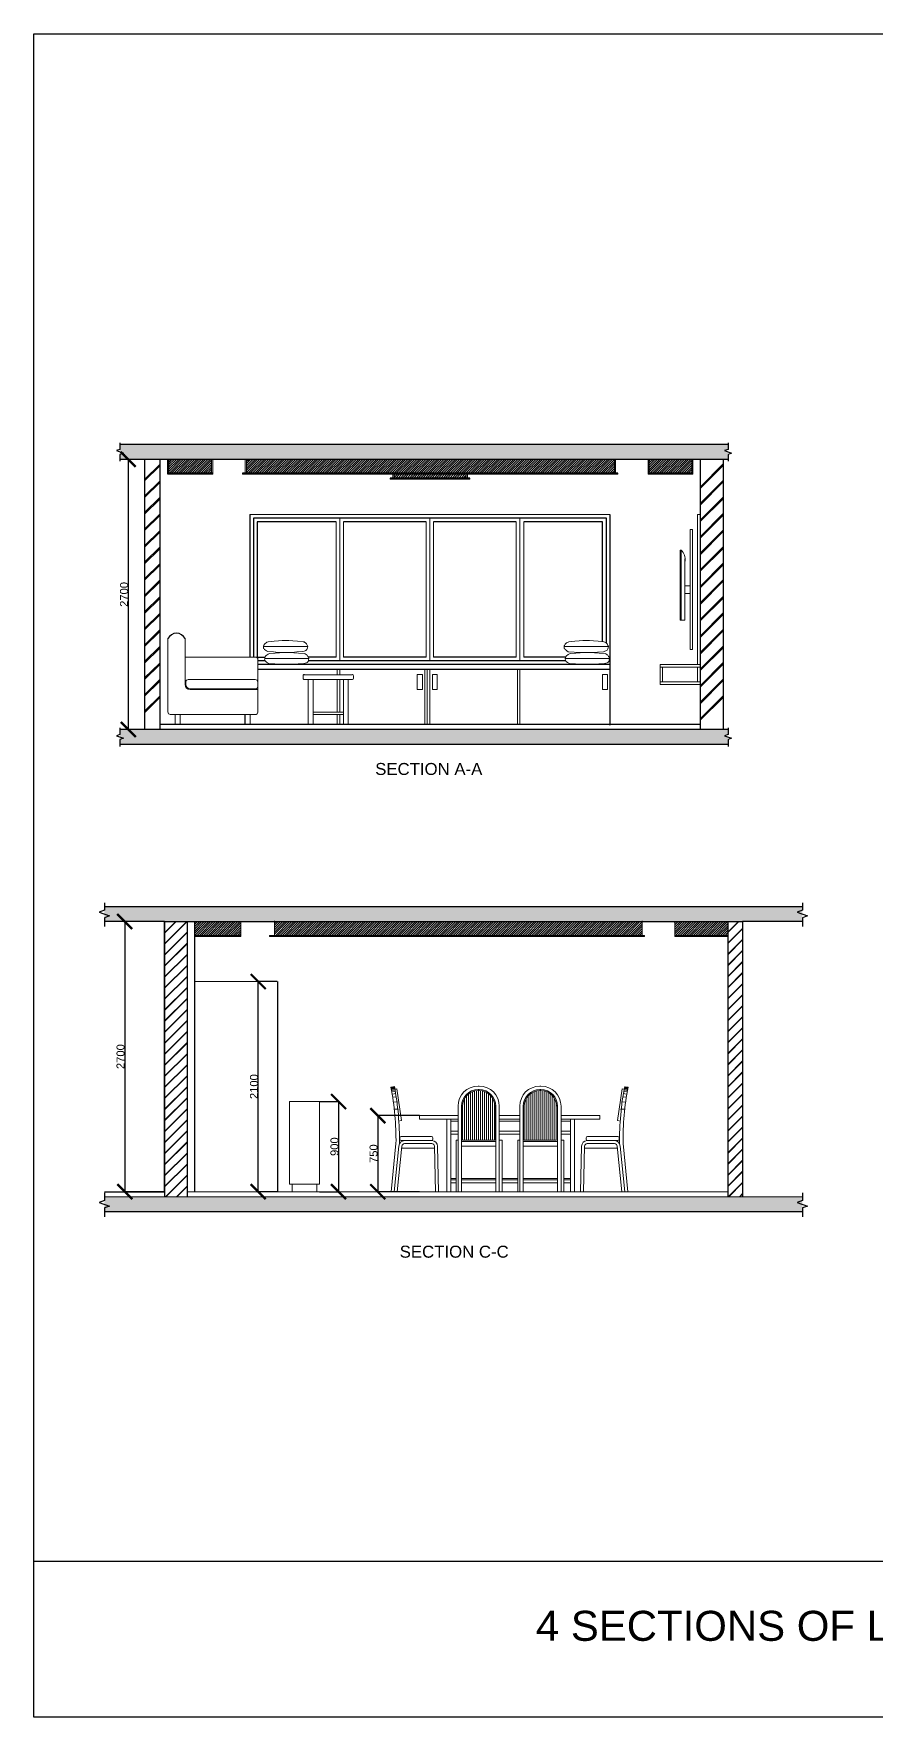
# Model space of a CAD drawing. Header units: millimetres. Extents: x 68955 to 118645, y -193284 to 16474.
# Drawn here: x 95284 to 103705, y -181292 to -164464 of the extents above; entities that cross this region are included whole.
import ezdxf

# ---------------------------------------------------------------- set-up
doc = ezdxf.new("R2010")
doc.units = ezdxf.units.MM
for name, color, linetype in [('HATCH NEW', 7, 'Continuous'), ('PDF10_TEXT', 7, 'Continuous'), ('PDF5_0', 7, 'Continuous')]:
    doc.layers.add(name, color=color, linetype=linetype)
for name, color, linetype, true_color in [('PDF8_celling', 7, 'Continuous', 0x00cc70), ('PDF9_coloum', 7, 'Continuous', 0x767676), ('PDF9_flooring', 7, 'Continuous', 0xb2663d), ('PDF9_furniture', 7, 'Continuous', 0x535353), ('PDF9_plan', 7, 'Continuous', 0x989898)]:
    doc.layers.add(name, color=color, linetype=linetype, true_color=true_color)
doc.layers.add('plan', color=7, linetype='Continuous', lineweight=25)
doc.layers.add('section', color=250, linetype='Continuous', lineweight=18)
doc.styles.add('PDF Arial', font='arial.ttf')
doc.styles.get("Standard").update_dxf_attribs({"font": 'arial.ttf'})
doc.dimstyles.new('ISO-25', dxfattribs={"dimtxt": 80, "dimasz": 150, "dimexe": 1.25, "dimexo": 0.625, "dimtad": 1, "dimtxsty": 'Standard', "dimblk": 'ARCHTICK', "dimcen": 50, "dimadec": 0, "dimazin": 0, "dimtfac": 1, "dimtmove": 0, "dimatfit": 3, "dimfxl": 1, "dimarcsym": 0})
pattern_1 = [(45, (-49969.487, -52953.074), (-11.2253202, 11.2253202), [])]
pattern_2 = [(45, (-3911.795, -2942.145), (-11.2253202, 11.2253202), [])]

# ---------------------------------------------------------------- blocks, each defined once
blk = doc.blocks.new('center table')
at = {"layer": 'PDF9_furniture', "lineweight": 20}
for points in [[(149748, -64904), (149748, -64878)], [(149759, -64867), (150236, -64867)], [(149759, -64916), (150236, -64916)], [(149848, -64916), (149848, -65365), (149797, -65365), (149797, -64916)], [(150198, -64916), (150198, -65365), (150149, -65365), (150149, -64916)], [(150249, -64878), (150249, -64904)], [(149848, -65241), (150149, -65241)], [(149848, -65265), (150149, -65265)]]:
    blk.add_lwpolyline(points, dxfattribs=at)
for centre, start, end in [((149760, -64877), 89.9995, 180.0005), ((149760, -64903), 179.9995, 270.0005), ((150237, -64877), 359.9995, 90.0005), ((150237, -64903), 269.9995, 0.0005)]:
    blk.add_arc(centre, 12.2, start, end, dxfattribs=at)
blk = doc.blocks.new('_ArchTick')
at = {"color": 0, "linetype": 'ByBlock', "const_width": 0.15}
blk.add_lwpolyline([(-0.5, -0.5), (0.5, 0.5)], dxfattribs=at)
blk = doc.blocks.new('*D10')
at = {"layer": 'Defpoints', "color": 0, "transparency": 16777216}
for p in [(96397, -168719), (96229, -171419), (96397, -171419)]:
    blk.add_point(p, dxfattribs=at)
at = {"layer": 'plan', "color": 0, "lineweight": -2, "transparency": 16777216}
for p, q in [((96397, -168719), (96227, -168719)), ((96229, -168719), (96229, -171419)), ((96397, -171419), (96227, -171419))]:
    blk.add_line(p, q, dxfattribs=at)
at = {"layer": 'plan', "color": 0, "lineweight": -2, "transparency": 16777216, "xscale": 150, "yscale": 150, "zscale": 150}
for p, rotation in [((96229, -168719), 90), ((96229, -171419), 270)]:
    blk.add_blockref('_ArchTick', p, dxfattribs=dict(at, rotation=rotation))
at = {"layer": 'plan', "color": 0, "transparency": 16777216, "insert": (96187, -170069), "char_height": 80, "attachment_point": 5, "rotation": 90}
blk.add_mtext('2700', dxfattribs=at)
blk = doc.blocks.new('*D11')
at = {"layer": 'Defpoints', "color": 0, "transparency": 16777216}
for p in [(96591, -173338), (96194, -176038), (96591, -176038)]:
    blk.add_point(p, dxfattribs=at)
at = {"layer": 'plan', "color": 0, "lineweight": -2, "transparency": 16777216}
for p, q in [((96591, -173338), (96192, -173338)), ((96194, -173338), (96194, -176038)), ((96591, -176038), (96192, -176038))]:
    blk.add_line(p, q, dxfattribs=at)
at = {"layer": 'plan', "color": 0, "lineweight": -2, "transparency": 16777216, "xscale": 150, "yscale": 150, "zscale": 150}
for p, rotation in [((96194, -173338), 90), ((96194, -176038), 270)]:
    blk.add_blockref('_ArchTick', p, dxfattribs=dict(at, rotation=rotation))
at = {"layer": 'plan', "color": 0, "transparency": 16777216, "insert": (96152, -174688), "char_height": 80, "attachment_point": 5, "rotation": 90}
blk.add_mtext('2700', dxfattribs=at)
blk = doc.blocks.new('*D13')
at = {"layer": 'Defpoints', "color": 0, "transparency": 16777216}
for p in [(98140, -175138), (98140, -176038), (98331, -176038)]:
    blk.add_point(p, dxfattribs=at)
at = {"layer": 'plan', "color": 0, "lineweight": -2, "transparency": 16777216}
for p, q in [((98141, -175138), (98333, -175138)), ((98331, -175138), (98331, -176038)), ((98141, -176038), (98333, -176038))]:
    blk.add_line(p, q, dxfattribs=at)
at = {"layer": 'plan', "color": 0, "lineweight": -2, "transparency": 16777216, "xscale": 150, "yscale": 150, "zscale": 150}
for p, rotation in [((98331, -175138), 90), ((98331, -176038), 270)]:
    blk.add_blockref('_ArchTick', p, dxfattribs=dict(at, rotation=rotation))
at = {"layer": 'plan', "color": 0, "transparency": 16777216, "insert": (98290, -175588), "char_height": 80, "attachment_point": 5, "rotation": 90}
blk.add_mtext('900', dxfattribs=at)
blk = doc.blocks.new('*D14')
at = {"layer": 'Defpoints', "color": 0, "transparency": 16777216}
for p in [(97528, -173938), (97716, -173938), (97719, -176038)]:
    blk.add_point(p, dxfattribs=at)
at = {"layer": 'plan', "color": 0, "lineweight": -2, "transparency": 16777216}
for p, q in [((97716, -173938), (97526, -173938)), ((97528, -176038), (97528, -173938)), ((97718, -176038), (97526, -176038))]:
    blk.add_line(p, q, dxfattribs=at)
at = {"layer": 'plan', "color": 0, "lineweight": -2, "transparency": 16777216, "xscale": 150, "yscale": 150, "zscale": 150}
for p, rotation in [((97528, -173938), 90), ((97528, -176038), 270)]:
    blk.add_blockref('_ArchTick', p, dxfattribs=dict(at, rotation=rotation))
at = {"layer": 'plan', "color": 0, "transparency": 16777216, "insert": (97486, -174988), "char_height": 80, "attachment_point": 5, "rotation": 90}
blk.add_mtext('2100', dxfattribs=at)
blk = doc.blocks.new('*D29')
at = {"layer": 'Defpoints', "color": 0, "transparency": 16777216}
for p in [(99141, -175278), (98722, -176038), (99141, -176038)]:
    blk.add_point(p, dxfattribs=at)
at = {"layer": 'plan', "color": 0, "lineweight": -2, "transparency": 16777216}
for p, q in [((99141, -175278), (98721, -175278)), ((98722, -175278), (98722, -176038)), ((99141, -176038), (98721, -176038))]:
    blk.add_line(p, q, dxfattribs=at)
at = {"layer": 'plan', "color": 0, "lineweight": -2, "transparency": 16777216, "xscale": 150, "yscale": 150, "zscale": 150}
for p, rotation in [((98722, -175278), 90), ((98722, -176038), 270)]:
    blk.add_blockref('_ArchTick', p, dxfattribs=dict(at, rotation=rotation))
at = {"layer": 'plan', "color": 0, "transparency": 16777216, "insert": (98681, -175658), "char_height": 80, "attachment_point": 5, "rotation": 90}
blk.add_mtext('750', dxfattribs=at)

msp = doc.modelspace()

# ---------------------------------------------------------------- hatches: boundary and pattern name
at = {"layer": 'HATCH NEW', "lineweight": 20, "true_color": 0x939598, "transparency": 33554687}
h = msp.add_hatch(dxfattribs=at)
h.set_pattern_fill('AR-CONC', color=252, scale=0.5)
h.set_pattern_definition([(50, (-3911.795, -2894.31), (91.092334, -7.969543), [9.525, -104.775]), (355, (-3911.795, -2894.31), (-17.62171, 95.528423), [7.62, -83.82029]), (100.451445, (-3904.2, -2894.98), (73.470624, 87.558876), [8.095004, -89.045122]), (46.1842, (-3911.8, -2868.91), (135.53952, -21.021164), [14.2875, -157.1625]), (96.63556, (-3900.5, -2870.66), (118.70207, 123.71306), [12.14251, -133.5678]), (351.18415, (-3911.8, -2868.91), (118.70207, 123.71306), [11.42998, -125.72987]), (21, (-3899.095, -2875.26), (75.807196, -51.1326), [9.525, -104.775]), (326, (-3899.095, -2875.26), (30.901014, 92.093983), [7.62, -83.82]), (71.451445, (-3892.78, -2879.52), (106.70821, 40.961384), [8.095004, -89.04497]), (37.5, (-3911.795, -2894.312), (1.5443016, 42.2775194), [0, -82.804, 0, -85.09, 0, -84.1375]), (7.5, (-3911.795, -2894.31), (33.409831, 50.090287), [0, -48.514, 0, -80.899, 0, -32.0675]), (327.5, (-3940.116, -2894.312), (67.7952976, -2.864372), [0, -31.75, 0, -99.06, 0, -131.445]), (317.5, (-3952.816, -2894.31), (74.06459, 12.713246), [0, -41.275, 0, -65.786, 0, -93.345])])
h.paths.add_polyline_path([(96145.675, -168569.102), (96145.675, -168644.102), (96180.018, -168656.602), (96145.675, -168669.102), (96145.675, -168719.102), (102223.507, -168719.102), (102223.507, -168644.102), (102189.164, -168631.602), (102223.507, -168619.102), (102223.507, -168569.102)])
h.paths.add_polyline_path([(96145.675, -171419.102), (96145.675, -171494.102), (96180.018, -171506.602), (96145.675, -171519.102), (96145.675, -171569.102), (102223.507, -171569.102), (102223.507, -171494.102), (102189.164, -171481.602), (102223.507, -171469.102), (102223.507, -171419.102)])
h = msp.add_hatch(dxfattribs=at)
h.set_pattern_fill('AR-CONC', color=252, scale=0.5)
h.set_pattern_definition([(50, (110073.25, -244751.93), (91.092334, -7.96954), [9.525, -104.775]), (355, (110073.25, -244751.93), (-17.62171, 95.52842), [7.62, -83.82029]), (100.45144, (110080.84, -244752.59), (73.47062, 87.55888), [8.095, -89.04512]), (46.1842, (110073.25, -244726.53), (135.53952, -21.02116), [14.2875, -157.1625]), (96.63556, (110084.54, -244728.28), (118.70207, 123.71306), [12.1425, -133.5678]), (351.18415, (110073.25, -244726.53), (118.70207, 123.71306), [11.42998, -125.72987]), (21, (110085.95, -244732.88), (75.807196, -51.1326), [9.525, -104.775]), (326, (110085.95, -244732.88), (30.90101, 92.09398), [7.62, -83.82]), (71.45144, (110092.264, -244737.14), (106.70821, 40.96138), [8.095, -89.04497]), (37.5, (110073.247, -244751.928), (1.544302, 42.27752), [0, -82.804, 0, -85.09, 0, -84.1375]), (7.5, (110073.247, -244751.93), (33.40983, 50.090287), [0, -48.514, 0, -80.899, 0, -32.0675]), (327.5, (110044.926, -244751.928), (67.795298, -2.864372), [0, -31.75, 0, -99.06, 0, -131.445]), (317.5, (110032.226, -244751.93), (74.06459, 12.713246), [0, -41.275, 0, -65.786, 0, -93.345])])
h.paths.add_polyline_path([(102966.201, -173188.006), (95991.201, -173188.006), (95991.201, -173338.006), (102966.201, -173338.006)])
h = msp.add_hatch(dxfattribs=at)
h.set_pattern_fill('AR-CONC', color=252, scale=0.5)
h.set_pattern_definition([(50, (110073.25, -244801.93), (91.092334, -7.96954), [9.525, -104.775]), (355, (110073.25, -244801.93), (-17.62171, 95.52842), [7.62, -83.82029]), (100.45144, (110080.84, -244802.59), (73.47062, 87.55888), [8.095, -89.04512]), (46.1842, (110073.25, -244776.53), (135.53952, -21.02116), [14.2875, -157.1625]), (96.63556, (110084.54, -244778.28), (118.70207, 123.71306), [12.1425, -133.5678]), (351.18415, (110073.25, -244776.53), (118.70207, 123.71306), [11.42998, -125.72987]), (21, (110085.95, -244782.88), (75.807196, -51.1326), [9.525, -104.775]), (326, (110085.95, -244782.88), (30.90101, 92.09398), [7.62, -83.82]), (71.45144, (110092.264, -244787.14), (106.70821, 40.96138), [8.095, -89.04497]), (37.5, (110073.247, -244801.928), (1.544302, 42.27752), [0, -82.804, 0, -85.09, 0, -84.1375]), (7.5, (110073.247, -244801.93), (33.40983, 50.090287), [0, -48.514, 0, -80.899, 0, -32.0675]), (327.5, (110044.926, -244801.928), (67.795298, -2.864372), [0, -31.75, 0, -99.06, 0, -131.445]), (317.5, (110032.226, -244801.93), (74.06459, 12.713246), [0, -41.275, 0, -65.786, 0, -93.345])])
h.paths.add_polyline_path([(102966.201, -176088.006), (95991.201, -176088.006), (95991.201, -176238.006), (102966.201, -176238.006)])
at = {"layer": 'PDF8_celling'}
h = msp.add_hatch(dxfattribs=at)
h.set_pattern_fill('ANSI31', color=256, scale=5)
h.set_pattern_definition(pattern_2)
h.paths.add_polyline_path([(101861.876, -168857.11), (101861.876, -168719.102), (101434.497, -168719.102), (101434.497, -168857.11)])
h.paths.add_polyline_path([(97410.006, -168719.102), (97410.006, -168857.11), (101087.251, -168857.11), (101087.251, -168719.102)])
h.paths.add_polyline_path([(96635.38, -168719.102), (96635.38, -168857.11), (97060.534, -168857.11), (97060.534, -168719.102)])
h = msp.add_hatch(dxfattribs=at)
h.set_pattern_fill('ANSI31', color=256, scale=5)
h.set_pattern_definition(pattern_1)
h.paths.add_polyline_path([(101363.472, -173476.006), (101363.472, -173338.006), (97691.37, -173338.006), (97691.37, -173476.006)])
h.paths.add_polyline_path([(97355.332, -173476.006), (97355.332, -173338.006), (96889.497, -173338.006), (96889.497, -173476.006)])
h = msp.add_hatch(dxfattribs=at)
h.set_pattern_fill('ANSI31', color=256, scale=5)
h.set_pattern_definition(pattern_1)
h.paths.add_polyline_path([(101690.856, -173338.006), (101690.856, -173476.006), (102222.04, -173476.006), (102222.04, -173338.006)])
at = {"layer": 'plan', "true_color": 0xd3e47f}
h = msp.add_hatch(dxfattribs=at)
h.set_pattern_fill('ANSI31', color=61, scale=5)
h.set_pattern_definition(pattern_2)
h.paths.add_polyline_path([(98885.801, -168868.239), (98885.801, -168906.08), (99607.004, -168906.08), (99607.004, -168868.239)])
at = {"layer": 'plan', "true_color": 0x939598}
h = msp.add_hatch(dxfattribs=at)
h.set_pattern_fill('JIS_LC_8', color=252, scale=10)
h.set_pattern_definition([(45, (-49969.49, -52953.074), (-55.15433, 55.15433), []), (45, (-49965.49, -52953.074), (-55.15433, 55.15433), [])])
h.paths.add_polyline_path([(96816.201, -173338.006), (96591.201, -173338.006), (96591.201, -176088.006), (96816.201, -176088.006)])
h.paths.add_polyline_path([(102369.145, -173338.006), (102222.04, -173338.006), (102222.04, -176088.006), (102369.145, -176088.006)])

# ---------------------------------------------------------------- linework, layer by layer
for p, q in [((97398.876, -171369.102), (97398.876, -171268.935)), ((95991.201, -173188.006), (102966.201, -173188.006)), ((96591.201, -173338.006), (95991.201, -173338.006)), ((96591.201, -176038.006), (96591.201, -173338.006)), ((96591.201, -173338.006), (96816.201, -173338.006)), ((96816.201, -173338.006), (102366.201, -173338.006)), ((102966.201, -173338.006), (102366.201, -173338.006)), ((95989.951, -176038.006), (96591.201, -176038.006)), ((102966.201, -176238.006), (95991.201, -176238.006))]:
    msp.add_line(p, q)
msp.add_arc((96711.062, -170554.974), 97.866, 27.4963259, 152.5036741)
at = {"layer": 'HATCH NEW', "color": 18, "lineweight": 20, "true_color": 0x000000}
for p, q in [((102966.201, -173188.006), (95991.201, -173188.006)), ((102966.201, -173338.006), (95991.201, -173338.006)), ((96591.201, -176038.006), (96591.201, -173338.006)), ((97716.201, -173938.006), (96889.497, -173938.006)), ((102966.201, -176088.006), (95991.201, -176088.006)), ((102222.04, -176038.006), (96816.201, -176038.006))]:
    msp.add_line(p, q, dxfattribs=at)
at = {"layer": 'PDF5_0', "lineweight": 25}
msp.add_lwpolyline([(95283.501, -164464.367), (118644.535, -164464.367), (118644.535, -181291.504), (95283.501, -181291.504)], close=True, dxfattribs=at)
msp.add_lwpolyline([(118644.535, -179734.646), (95283.501, -179734.646)], dxfattribs=at)
at = {"layer": 'PDF9_coloum', "lineweight": 25}
for points in [[(96392.754, -168920.573), (96544.117, -168769.209)], [(101944.236, -168996.255), (102173.507, -168764.758)], [(96392.754, -168933.929), (96544.117, -168784.791)], [(96392.754, -169085.292), (96544.117, -168936.155)], [(101944.236, -169009.61), (102173.507, -168780.339)], [(101944.236, -169160.974), (102173.507, -168931.703)], [(96392.754, -169100.874), (96544.117, -168949.51)], [(96392.754, -169250.011), (96544.117, -169100.874)], [(101944.236, -169176.556), (102173.507, -168945.058)], [(101944.236, -169325.693), (102173.507, -169096.422)], [(101944.236, -169341.275), (102173.507, -169112.003)], [(96392.754, -169265.593), (96544.117, -169116.455)], [(96392.754, -169416.957), (96544.117, -169265.593)], [(101944.236, -169492.638), (102173.507, -169261.141)], [(101944.236, -169505.994), (102173.507, -169276.723)], [(96392.754, -169430.312), (96544.117, -169281.175)], [(96392.754, -169581.676), (96544.117, -169432.538)], [(96392.754, -169597.257), (96544.117, -169445.894)], [(101944.236, -169657.358), (102173.507, -169428.086)], [(101944.236, -169672.939), (102173.507, -169441.442)], [(96392.754, -169746.395), (96544.117, -169597.257)], [(96392.754, -169761.977), (96544.117, -169612.839)], [(101944.236, -169822.077), (102173.507, -169592.805)], [(101944.236, -169837.658), (102173.507, -169608.387)], [(96392.754, -169913.34), (96544.117, -169761.977)], [(96392.754, -169926.696), (96544.117, -169777.558)], [(101944.236, -169989.022), (102173.507, -169757.525)], [(101944.236, -170002.378), (102173.507, -169773.106)], [(96392.754, -170078.059), (96544.117, -169926.696)], [(96392.754, -170093.641), (96544.117, -169942.277)], [(101944.236, -170153.741), (102173.507, -169924.47)], [(101944.236, -170169.323), (102173.507, -169937.825)], [(96392.754, -170242.779), (96544.117, -170093.641)], [(96392.754, -170258.36), (96544.117, -170109.222)], [(101944.236, -170318.46), (102173.507, -170089.189)], [(101944.236, -170334.042), (102173.507, -170104.771)], [(96392.754, -170409.724), (96544.117, -170258.36)], [(96392.754, -170423.079), (96544.117, -170273.942)], [(101944.236, -170485.405), (102173.507, -170253.908)], [(101944.236, -170498.761), (102173.507, -170269.49)], [(96392.754, -170574.443), (96544.117, -170423.079)], [(96392.754, -170590.024), (96544.117, -170438.661)], [(101944.236, -170650.125), (102173.507, -170420.853)], [(101944.236, -170665.706), (102173.507, -170434.209)], [(96392.754, -170739.162), (96544.117, -170590.024)], [(96392.754, -170754.744), (96544.117, -170605.606)], [(101944.236, -170814.844), (102173.507, -170585.573)], [(101944.236, -170830.425), (102173.507, -170601.154)], [(96392.754, -170903.881), (96544.117, -170754.744)], [(96392.754, -170919.463), (96544.117, -170770.325)], [(101944.236, -170981.789), (102173.507, -170750.292)], [(101944.236, -170995.145), (102173.507, -170765.873)], [(96392.754, -171070.826), (96544.117, -170919.463)], [(96392.754, -171086.408), (96544.117, -170935.044)], [(101944.236, -171146.508), (102173.507, -170917.237)], [(101944.236, -171162.09), (102173.507, -170930.593)], [(96392.754, -171235.546), (96544.117, -171086.408)], [(96392.754, -171251.127), (96544.117, -171099.764)], [(101944.236, -171311.227), (102173.507, -171081.956)], [(101944.236, -171326.809), (102173.507, -171097.538)]]:
    msp.add_lwpolyline(points, dxfattribs=at)
at = {"layer": 'PDF9_flooring', "lineweight": 20}
for points in [[(98351.577, -170819.296), (98351.577, -170819.296)], [(99250.854, -170819.296), (99250.854, -170819.296)], [(100152.358, -170819.296), (100152.358, -170819.296)]]:
    msp.add_lwpolyline(points, dxfattribs=at)
at = {"layer": 'PDF9_furniture', "lineweight": 20}
msp.add_line((96624.251, -170509.79), (96624.251, -171244.449), dxfattribs=at)
for points in [[(96624.251, -168868.239), (96624.251, -168719.102)], [(96635.38, -168857.11), (96635.38, -168719.102)], [(97060.534, -168857.11), (97060.534, -168719.102)], [(97073.89, -168868.239), (97073.89, -168719.102)], [(97398.876, -168857.11), (97398.876, -168719.102)], [(97410.006, -168857.11), (97410.006, -168719.102)], [(101087.251, -168857.11), (101087.251, -168719.102)], [(101098.381, -168857.11), (101098.381, -168719.102)], [(101423.367, -168868.239), (101423.367, -168719.102)], [(101434.497, -168857.11), (101434.497, -168719.102)], [(101861.876, -168857.11), (101861.876, -168719.102)], [(101873.006, -168868.239), (101873.006, -168719.102)], [(97372.165, -168868.239), (97372.165, -168857.11)], [(98847.96, -168917.21), (98847.96, -168906.08)], [(98872.445, -168906.08), (98872.445, -168868.239)], [(98885.801, -168906.08), (98885.801, -168868.239)], [(99607.004, -168906.08), (99607.004, -168868.239)], [(99618.134, -168906.08), (99618.134, -168868.239)], [(99642.619, -168917.21), (99642.619, -168906.08)], [(101122.866, -168868.239), (101122.866, -168857.11)], [(97443.395, -169270.045), (101042.732, -169270.045)], [(101944.236, -170770.325), (101944.236, -169270.045), (101917.525, -169270.045), (101917.525, -170770.325)], [(98307.058, -169343.501), (98307.058, -170696.869)], [(98342.673, -169307.886), (98342.673, -169307.886)], [(98342.673, -169307.886), (98342.673, -170732.484)], [(98380.514, -169343.501), (98380.514, -170696.869)], [(99206.336, -169343.501), (99206.336, -170696.869)], [(99244.177, -169307.886), (99244.177, -169307.886)], [(99244.177, -169307.886), (99244.177, -170732.484)], [(99279.791, -169343.501), (99279.791, -170696.869)], [(100105.613, -169343.501), (100105.613, -170696.869)], [(100143.454, -169307.886), (100143.454, -169307.886)], [(100143.454, -169307.886), (100143.454, -170732.484)], [(100181.295, -169343.501), (100181.295, -170696.869)], [(101792.872, -169713.006), (101792.872, -170325.138), (101743.902, -170325.138), (101743.902, -169626.195), (101755.031, -169626.195), (101755.031, -170325.138)], [(97579.177, -170590.024), (98022.138, -170590.024)], [(100584.19, -170590.024), (101027.151, -170590.024)], [(97499.043, -170694.643), (96797.874, -170694.643)], [(97523.529, -171244.449), (97523.529, -170919.463), (97523.529, -170719.129)], [(97592.533, -170710.225), (98033.268, -170710.225)], [(100595.319, -170710.225), (101038.28, -170710.225)], [(100644.29, -170659.028), (100702.164, -170656.803), (100746.683, -170652.351), (100784.524, -170650.125), (100817.913, -170650.125), (100851.302, -170650.125), (100889.143, -170652.351), (100935.887, -170656.803), (100993.762, -170659.028), (101002.665, -170663.48), (101011.569, -170667.932), (101016.021, -170672.384), (101020.473, -170676.836), (101024.925, -170681.288), (101029.377, -170687.966), (101033.828, -170696.869), (101038.28, -170710.225), (101036.054, -170723.581), (101033.828, -170732.484), (101031.602, -170739.162), (101027.151, -170743.614), (101020.473, -170748.066), (101013.795, -170752.518), (101002.665, -170756.97), (100989.31, -170759.196), (100931.435, -170763.647), (100884.691, -170768.099), (100846.85, -170770.325), (100813.461, -170770.325), (100780.072, -170770.325), (100742.231, -170768.099), (100697.712, -170763.647), (100639.838, -170759.196)], [(101944.236, -170794.81), (101543.568, -170794.81)], [(101568.053, -170794.81), (101568.053, -170943.948)], [(101917.525, -170943.948), (101917.525, -170794.81)], [(98318.187, -170819.296), (98318.187, -170870.492)], [(98318.187, -170919.463), (98318.187, -171244.449)], [(98342.673, -170819.296), (98342.673, -170870.492)], [(98342.673, -170919.463), (98342.673, -171244.449)], [(99192.98, -170819.296), (99192.98, -171369.102)], [(99217.465, -170819.296), (99217.465, -171369.102)], [(99244.177, -170819.296), (99244.177, -171369.102)], [(100118.969, -170819.296), (100118.969, -171369.102)], [(100143.454, -170819.296), (100143.454, -171369.102)], [(101543.568, -170943.948), (101944.236, -170943.948)], [(96648.736, -171268.935), (97499.043, -171268.935)], [(96748.903, -171268.935), (96748.903, -171369.102), (96697.707, -171369.102), (96697.707, -171268.935)], [(97447.847, -171268.935), (97447.847, -171369.102), (97398.876, -171369.102), (97398.876, -171268.935)], [(98318.187, -171268.935), (98318.187, -171369.102)], [(98342.673, -171268.935), (98342.673, -171369.102)]]:
    msp.add_lwpolyline(points, dxfattribs=at)
for points in [[(101844.069, -169419.183), (101844.069, -170618.962), (101868.554, -170618.962), (101868.554, -169419.183)], [(101792.872, -170058.026), (101844.069, -170058.026), (101844.069, -169982.344), (101792.872, -169982.344)], [(97623.696, -170638.995), (97679.344, -170643.447), (97726.089, -170647.899), (97763.93, -170650.125), (97797.319, -170650.125), (97830.708, -170650.125), (97868.549, -170647.899), (97913.067, -170643.447), (97973.168, -170638.995), (97986.523, -170636.769), (97997.653, -170632.317), (98004.331, -170627.865), (98011.008, -170623.413), (98013.234, -170618.962), (98017.686, -170612.284), (98019.912, -170603.38), (98022.138, -170590.024), (98017.686, -170576.669), (98013.234, -170567.765), (98008.782, -170561.087), (98004.331, -170556.635), (97999.879, -170552.184), (97993.201, -170547.732), (97986.523, -170543.28), (97977.619, -170541.054), (97919.745, -170536.602), (97873, -170532.15), (97835.16, -170529.924), (97801.771, -170529.924), (97768.381, -170529.924), (97730.541, -170532.15), (97686.022, -170536.602), (97628.148, -170541.054), (97614.792, -170545.506), (97605.888, -170552.184), (97596.984, -170558.861), (97590.307, -170565.539), (97585.855, -170572.217), (97583.629, -170576.669), (97581.403, -170583.347), (97579.177, -170590.024), (97579.177, -170594.476), (97579.177, -170601.154), (97581.403, -170607.832), (97585.855, -170612.284), (97590.307, -170618.962), (97599.21, -170625.639), (97610.34, -170632.317)], [(100626.482, -170641.221), (100684.357, -170645.673), (100731.101, -170647.899), (100768.942, -170650.125), (100802.331, -170650.125), (100835.72, -170650.125), (100873.561, -170647.899), (100918.08, -170645.673), (100978.18, -170641.221), (100991.536, -170636.769), (101002.665, -170632.317), (101009.343, -170630.091), (101013.795, -170625.639), (101018.247, -170618.962), (101022.699, -170612.284), (101024.925, -170603.38), (101027.151, -170590.024), (101022.699, -170578.895), (101018.247, -170567.765), (101013.795, -170561.087), (101009.343, -170556.635), (101004.891, -170552.184), (100998.213, -170547.732), (100991.536, -170545.506), (100982.632, -170541.054), (100924.758, -170536.602), (100878.013, -170532.15), (100840.172, -170529.924), (100806.783, -170529.924), (100773.394, -170529.924), (100735.553, -170532.15), (100691.034, -170536.602), (100633.16, -170541.054), (100619.804, -170547.732), (100608.675, -170552.184), (100601.997, -170558.861), (100595.319, -170565.539), (100590.867, -170572.217), (100588.641, -170578.895), (100586.415, -170583.347), (100584.19, -170590.024), (100584.19, -170594.476), (100584.19, -170601.154), (100586.415, -170607.832), (100590.867, -170612.284), (100595.319, -170618.962), (100604.223, -170625.639), (100613.127, -170632.317)], [(97634.825, -170759.196), (97692.7, -170763.647), (97737.218, -170768.099), (97775.059, -170770.325), (97808.448, -170770.325), (97841.837, -170770.325), (97879.678, -170768.099), (97926.423, -170763.647), (97984.297, -170759.196), (97997.653, -170754.744), (98008.782, -170752.518), (98015.46, -170748.066), (98022.138, -170743.614), (98026.59, -170739.162), (98028.816, -170732.484), (98031.042, -170721.355), (98033.268, -170710.225), (98028.816, -170696.869), (98024.364, -170687.966), (98019.912, -170681.288), (98015.46, -170674.61), (98011.008, -170672.384), (98006.557, -170667.932), (97997.653, -170663.48), (97988.749, -170659.028), (97930.875, -170654.577), (97884.13, -170652.351), (97846.289, -170650.125), (97812.9, -170650.125), (97779.511, -170650.125), (97741.67, -170652.351), (97697.152, -170654.577), (97639.277, -170659.028), (97625.922, -170665.706), (97617.018, -170672.384), (97608.114, -170679.062), (97601.436, -170685.74), (97596.984, -170692.417), (97594.759, -170696.869), (97592.533, -170703.547), (97592.533, -170710.225), (97590.307, -170714.677), (97592.533, -170721.355), (97594.759, -170725.806), (97596.984, -170732.484), (97603.662, -170739.162), (97610.34, -170745.84), (97621.47, -170752.518)], [(101543.568, -170970.659), (101944.236, -170970.659), (101944.236, -170770.325), (101543.568, -170770.325)], [(99117.298, -170870.492), (99168.495, -170870.492), (99168.495, -171019.63), (99117.298, -171019.63)], [(99268.662, -170870.492), (99317.632, -170870.492), (99317.632, -171019.63), (99268.662, -171019.63)], [(100969.276, -170870.492), (101018.247, -170870.492), (101018.247, -171019.63), (100969.276, -171019.63)]]:
    msp.add_lwpolyline(points, close=True, dxfattribs=at)
for points in [[(96797.874, -170509.79), (96797.874, -170969.102, 0.414213562), (96847.874, -171019.102), (97523.529, -171019.102)], [(97523.529, -170917.889), (97523.529, -170988.102, -0.414213562), (97498.529, -171013.102), (96847.874, -171013.102, -0.414213562), (96803.874, -170969.102), (96803.874, -170944.117, -0.414359315), (96828.886, -170919.117), (97498.563, -170919.45, -0.414213562), (97523.55, -170944.463), (97523.529, -170988.102)]]:
    msp.add_lwpolyline(points, format="xyb", dxfattribs=at)
for centre, radius, start, end in [((101647.073, -169725.249), 148.026, 355.4409813, 42.3578042), ((97499.79, -170718.438), 23.807, 355.6557529, 91.7981871), ((96649.849, -171243.337), 25.598, 179.9997105, 270.0002895), ((97499.83, -171245.237), 23.711, 268.0976887, 1.9023113)]:
    msp.add_arc(centre, radius, start, end, dxfattribs=at)
msp.add_ellipse((100746.444, -170704.921), major_axis=(151.139, 9.44), ratio=0.455613824, start_param=2.284160213, end_param=3.901417674, dxfattribs=at)
at = {"layer": 'PDF9_plan', "color": 251, "lineweight": 25, "true_color": 0x535353}
for p, q in [((102223.507, -168569.102), (96145.675, -168569.102)), ((102223.507, -168719.102), (96145.675, -168719.102)), ((102173.507, -168719.102), (102173.507, -171419.102)), ((102223.507, -171419.102), (96145.675, -171419.102)), ((101944.236, -171369.102), (96544.117, -171369.102)), ((102223.507, -171569.102), (96145.675, -171569.102))]:
    msp.add_line(p, q, dxfattribs=at)
at = {"layer": 'PDF9_plan', "lineweight": 25}
for points in [[(96194.645, -168666.816), (96194.645, -168666.816)], [(96397.205, -168719.102), (96397.205, -168719.102)]]:
    msp.add_lwpolyline(points, dxfattribs=at)
at = {"layer": 'PDF9_plan', "color": 251, "lineweight": 25, "true_color": 0x535353}
for points in [[(96392.754, -168719.102), (96392.754, -171419.102)], [(96544.117, -168719.102), (96544.117, -171419.102)], [(97073.89, -168868.239), (96624.251, -168868.239), (96624.251, -168719.102)], [(101944.236, -168719.102), (101944.236, -171419.102)], [(97073.89, -168857.11), (96624.251, -168857.11)], [(101122.866, -168857.11), (97372.165, -168857.11)], [(101122.866, -168868.239), (97372.165, -168868.239)], [(99642.619, -168906.08), (98847.96, -168906.08)], [(99642.619, -168917.21), (98847.96, -168917.21)], [(101873.006, -168857.11), (101423.367, -168857.11)], [(101873.006, -168868.239), (101423.367, -168868.239)], [(97443.395, -169270.045), (97443.395, -170694.643)], [(101042.732, -169270.045), (101042.732, -171369.102)], [(101007.117, -170554.409), (101007.117, -169307.886), (97481.236, -169307.886), (97481.236, -170694.643)], [(98307.058, -169343.501), (97516.851, -169343.501), (97516.851, -170694.643), (97596.984, -170694.643)], [(99206.336, -169343.501), (98380.514, -169343.501)], [(100105.613, -169343.501), (99279.791, -169343.501)], [(100969.276, -170538.828), (100969.276, -169343.501), (100181.295, -169343.501)], [(97596.984, -170732.484), (97523.529, -170732.484)], [(101042.732, -170770.325), (97523.529, -170770.325)], [(98307.058, -170696.869), (98028.816, -170694.643)], [(100601.997, -170732.484), (98028.816, -170732.484)], [(99206.336, -170696.869), (98380.514, -170696.869)], [(100105.613, -170696.869), (99279.791, -170696.869)], [(100599.771, -170696.869), (100181.295, -170696.869)], [(101042.732, -170819.296), (97523.529, -170819.296)]]:
    msp.add_lwpolyline(points, dxfattribs=at)
at = {"layer": 'PDF9_plan', "color": 251, "lineweight": 25, "true_color": 0x636466}
for points in [[(100241.395, -171371.328), (100241.395, -171371.328)], [(101033.828, -171369.102), (101044.958, -171371.328), (101044.958, -171369.102)], [(101225.259, -171373.554), (101225.259, -171373.554)], [(101430.045, -171371.328), (101430.045, -171371.328)]]:
    msp.add_lwpolyline(points, dxfattribs=at)
at = {"layer": 'plan'}
for p, q in [((96591.201, -173338.006), (96591.201, -176088.006)), ((96816.201, -173338.006), (96816.201, -176088.006)), ((96889.497, -173338.006), (96889.497, -176038.006)), ((102222.04, -173338.006), (102222.04, -176088.006)), ((102369.145, -173338.006), (102369.145, -176088.006)), ((97719.003, -173938.006), (97719.003, -176038.006))]:
    msp.add_line(p, q, dxfattribs=at)
at = {"layer": 'plan', "linetype": 'Continuous'}
for points in [[(96145.675, -168552.675), (96145.675, -168619.102), (96111.331, -168631.602), (96180.018, -168656.602), (96145.675, -168669.102), (96145.675, -168738.328)], [(102223.507, -168552.675), (102223.507, -168619.102), (102189.164, -168631.602), (102257.851, -168656.602), (102223.507, -168669.102), (102223.507, -168738.328)], [(96145.675, -171402.675), (96145.675, -171469.102), (96111.331, -171481.602), (96180.018, -171506.602), (96145.675, -171519.102), (96145.675, -171588.328)], [(102223.507, -171402.675), (102223.507, -171469.102), (102189.164, -171481.602), (102257.851, -171506.602), (102223.507, -171519.102), (102223.507, -171588.328)], [(95991.201, -173150.104), (95991.201, -173225.506), (95939.686, -173244.256), (96042.716, -173281.756), (95991.201, -173300.506), (95991.201, -173387.611)], [(102966.201, -173150.104), (102966.201, -173225.506), (102914.686, -173244.256), (103017.716, -173281.756), (102966.201, -173300.506), (102966.201, -173387.611)], [(95989.951, -176050.305), (95989.951, -176125.707), (95938.436, -176144.457), (96041.466, -176181.957), (95989.951, -176200.707), (95989.951, -176287.812)], [(102966.201, -176050.305), (102966.201, -176125.707), (102914.686, -176144.457), (103017.716, -176181.957), (102966.201, -176200.707), (102966.201, -176287.812)]]:
    msp.add_lwpolyline(points, dxfattribs=at)
at = {"layer": 'section'}
for p, q in [((96889.497, -173476.006), (97355.332, -173476.006)), ((97355.332, -173338.006), (97355.332, -173488.006)), ((97641.37, -173476.006), (101388.472, -173476.006)), ((97641.37, -173476.006), (97641.37, -173476.006)), ((97641.37, -173476.006), (97641.37, -173488.006)), ((97691.37, -173332.006), (97691.37, -173476.006)), ((101363.472, -173332.006), (101363.472, -173476.006)), ((101388.472, -173476.006), (101388.472, -173488.006)), ((101690.856, -173338.006), (101690.856, -173488.006)), ((101690.856, -173476.006), (102222.04, -173476.006)), ((96889.497, -173488.006), (97355.332, -173488.006)), ((97641.37, -173488.006), (101388.472, -173488.006)), ((101690.856, -173488.006), (102222.04, -173488.006)), ((98854.271, -174992.517), (98888.523, -174985.32)), ((98889.254, -174988.49), (98854.587, -174993.883)), ((98855.074, -174995.999), (98889.749, -174990.652)), ((98855.303, -174996.995), (98889.982, -174991.669)), ((98855.639, -174998.46), (98890.323, -174993.165)), ((98856.131, -175000.615), (98890.824, -174995.367)), ((98856.851, -175003.786), (98891.556, -174998.605)), ((99724.875, -174983.006), (99736.875, -174983.006)), ((100341.875, -174983.006), (100353.875, -174983.006)), ((101221.898, -175003.786), (101187.194, -174998.605)), ((101222.619, -175000.615), (101187.926, -174995.367)), ((101223.111, -174998.46), (101188.427, -174993.165)), ((101223.447, -174996.995), (101188.768, -174991.669)), ((101223.676, -174995.999), (101189.001, -174990.652)), ((101189.496, -174988.49), (101224.163, -174993.883)), ((101189.653, -174989.027), (101224.479, -174992.517)), ((97841.591, -175138.006), (97841.591, -175963.006)), ((98139.886, -175138.006), (97841.591, -175138.006)), ((98139.886, -175138.006), (98139.886, -175963.006)), ((98857.903, -175008.453), (98892.625, -175003.37)), ((98859.434, -175015.321), (98894.18, -175010.383)), ((98861.651, -175025.434), (98896.431, -175020.708)), ((98864.834, -175040.333), (98899.661, -175035.916)), ((98869.348, -175062.295), (98904.24, -175058.326)), ((98875.621, -175094.688), (98910.596, -175091.365)), ((98884.048, -175142.482), (98919.12, -175140.082)), ((98894.536, -175012.002), (98913.672, -175009.229)), ((98913.672, -175009.229), (98959.569, -175325.92)), ((99589.875, -175524.006), (99589.875, -175106.848)), ((99609.875, -175524.006), (99609.875, -175079.083)), ((99629.875, -175524.006), (99629.875, -175060.531)), ((99649.875, -175524.006), (99649.875, -175047.359)), ((99669.875, -175524.006), (99669.875, -175038.092)), ((99689.875, -175524.006), (99689.875, -175032.009)), ((99709.875, -175524.006), (99709.875, -175028.733)), ((99724.875, -175018.006), (99736.875, -175018.006)), ((99724.875, -175028.006), (99736.875, -175028.006)), ((99729.875, -175524.006), (99729.875, -175028.006)), ((99749.875, -175524.006), (99749.875, -175028.552)), ((99769.875, -175524.006), (99769.875, -175031.56)), ((99789.875, -175524.006), (99789.875, -175037.349)), ((99809.875, -175524.006), (99809.875, -175046.273)), ((99829.875, -175524.006), (99829.875, -175059.006)), ((99849.875, -175524.006), (99849.875, -175076.912)), ((99869.875, -175524.006), (99869.875, -175103.407)), ((99889.875, -175524.006), (99889.875, -175158.187)), ((100206.875, -175524.006), (100206.875, -175106.848)), ((100226.875, -175524.006), (100226.875, -175079.083)), ((100246.875, -175524.006), (100246.875, -175060.531)), ((100266.875, -175524.006), (100266.875, -175047.359)), ((100286.875, -175524.006), (100286.875, -175038.092)), ((100306.875, -175524.006), (100306.875, -175032.009)), ((100326.875, -175524.006), (100326.875, -175028.733)), ((100341.875, -175018.006), (100353.875, -175018.006)), ((100341.875, -175028.006), (100353.875, -175028.006)), ((100346.875, -175524.006), (100346.875, -175028.006)), ((100366.875, -175524.006), (100366.875, -175028.552)), ((100386.875, -175524.006), (100386.875, -175031.56)), ((100406.875, -175524.006), (100406.875, -175037.349)), ((100426.875, -175524.006), (100426.875, -175046.273)), ((100446.875, -175524.006), (100446.875, -175059.006)), ((100466.875, -175524.006), (100466.875, -175076.912)), ((100486.875, -175524.006), (100486.875, -175103.407)), ((100506.875, -175524.006), (100506.875, -175158.187)), ((101165.078, -175009.229), (101119.181, -175325.92)), ((101194.702, -175142.482), (101159.63, -175140.082)), ((101184.214, -175012.002), (101165.078, -175009.229)), ((101203.129, -175094.688), (101168.153, -175091.365)), ((101209.402, -175062.295), (101174.51, -175058.326)), ((101213.916, -175040.333), (101179.089, -175035.916)), ((101217.099, -175025.434), (101182.319, -175020.708)), ((101219.315, -175015.321), (101184.57, -175010.383)), ((101220.846, -175008.453), (101186.125, -175003.37)), ((98894.69, -175212.956), (98929.852, -175211.854)), ((98959.569, -175325.92), (98942.712, -175328.363)), ((99141.143, -175278.006), (99524.875, -175278.006)), ((99141.143, -175312.006), (99141.143, -175278.006)), ((99524.875, -175312.006), (99141.143, -175312.006)), ((99412.509, -176038.006), (99412.509, -175312.006)), ((99451.143, -175312.006), (99451.143, -176038.006)), ((99451.143, -175332.006), (99524.875, -175332.006)), ((99524.875, -176038.006), (99524.875, -175183.006)), ((99559.875, -176038.006), (99559.875, -175183.006)), ((99569.875, -175524.006), (99569.875, -175183.006)), ((99891.875, -175183.006), (99891.875, -175524.006)), ((99901.875, -175183.006), (99901.875, -176038.006)), ((99936.875, -175183.006), (99936.875, -176038.006)), ((99936.875, -175278.006), (100141.875, -175278.006)), ((99936.875, -175312.006), (100141.875, -175312.006)), ((99936.875, -175332.006), (100141.875, -175332.006)), ((100141.875, -176038.006), (100141.875, -175183.006)), ((100176.875, -176038.006), (100176.875, -175183.006)), ((100186.875, -175524.006), (100186.875, -175183.006)), ((100518.875, -175183.006), (100518.875, -176038.006)), ((100553.875, -175183.006), (100553.875, -176038.006)), ((100553.875, -175278.006), (100940.875, -175278.006)), ((100553.875, -175312.006), (100940.875, -175312.006)), ((100553.875, -175332.006), (100648.875, -175332.006)), ((100648.875, -175312.006), (100648.875, -176038.006)), ((100689.509, -176038.006), (100689.509, -175312.006)), ((100940.875, -175278.006), (100940.875, -175312.006)), ((101119.181, -175325.92), (101136.038, -175328.363)), ((101184.06, -175212.956), (101148.897, -175211.854)), ((98942.509, -175512.873), (98942.509, -175502.139)), ((98957.642, -175487.006), (99259.376, -175487.006)), ((99274.509, -175502.139), (99274.509, -175512.873)), ((99524.875, -175433.006), (99451.143, -175433.006)), ((99524.875, -175463.006), (99451.143, -175463.006)), ((100141.875, -175433.006), (99936.875, -175433.006)), ((100141.875, -175463.006), (99936.875, -175463.006)), ((100648.875, -175433.006), (100553.875, -175433.006)), ((100648.875, -175463.006), (100553.875, -175463.006)), ((100804.241, -175502.139), (100804.241, -175512.873)), ((101121.108, -175487.006), (100819.374, -175487.006)), ((101136.241, -175512.873), (101136.241, -175502.139)), ((98904.683, -175557.547), (98856.243, -176038.006)), ((98933.86, -175581.558), (98886.262, -176038.006)), ((98963.842, -175582.609), (98916.28, -176038.006)), ((99263.514, -175528.006), (98957.642, -175528.006)), ((99288.609, -175602.006), (98964.226, -175602.006)), ((99263.514, -175558.006), (98989.322, -175558.006)), ((99289.009, -175583.501), (99301.009, -176038.006)), ((99319.009, -175583.501), (99331.009, -176038.006)), ((99504.875, -176038.006), (99504.875, -175524.006)), ((99504.875, -175524.006), (99524.875, -175524.006)), ((99559.875, -175536.006), (99901.875, -175536.006)), ((99901.875, -175582.006), (99559.875, -175582.006)), ((99569.875, -175524.006), (99891.875, -175524.006)), ((99936.875, -175524.006), (99964.875, -175524.006)), ((99964.875, -175524.006), (99964.875, -176038.006)), ((100121.875, -176038.006), (100121.875, -175524.006)), ((100121.875, -175524.006), (100141.875, -175524.006)), ((100176.875, -175536.006), (100518.875, -175536.006)), ((100518.875, -175582.006), (100176.875, -175582.006)), ((100186.875, -175524.006), (100508.875, -175524.006)), ((100553.875, -175524.006), (100581.875, -175524.006)), ((100581.875, -175524.006), (100581.875, -176038.006)), ((100759.741, -175583.501), (100747.741, -176038.006)), ((100789.741, -175583.501), (100777.741, -176038.006)), ((100790.141, -175602.006), (101114.524, -175602.006)), ((100815.236, -175558.006), (101089.428, -175558.006)), ((100819.374, -175528.006), (101121.108, -175528.006)), ((101114.908, -175582.609), (101162.47, -176038.006)), ((101144.889, -175581.558), (101192.488, -176038.006)), ((101174.067, -175557.547), (101222.507, -176038.006)), ((98139.886, -175963.006), (97841.591, -175963.006)), ((97866.591, -175963.006), (97866.591, -176038.006)), ((98114.886, -175963.006), (98114.886, -176038.006)), ((99451.143, -175921.006), (99504.875, -175921.006)), ((99451.143, -175951.006), (99504.875, -175951.006)), ((99452.887, -175906.27), (99505.576, -175906.27)), ((99558.265, -175906.27), (99902.769, -175906.27)), ((99559.875, -175921.006), (99901.875, -175921.006)), ((99559.875, -175951.006), (99901.875, -175951.006)), ((99963.563, -175906.27), (100121.63, -175906.27)), ((99964.875, -175921.006), (100121.875, -175921.006)), ((99964.875, -175951.006), (100121.875, -175951.006)), ((100176.875, -175921.006), (100518.875, -175921.006)), ((100176.875, -175951.006), (100518.875, -175951.006)), ((100178.372, -175906.27), (100522.876, -175906.27)), ((100581.875, -175921.006), (100648.875, -175921.006)), ((100581.875, -175951.006), (100648.875, -175951.006)), ((100583.67, -175906.27), (100648.518, -175906.27)), ((98114.886, -176038.006), (97866.591, -176038.006))]:
    msp.add_line(p, q, dxfattribs=at)
for centre, radius, start, end in [((96045.862, -175527.848), 2858.976, 359.4048032, 10.7921047), ((96046.081, -175527.859), 2893.756, 359.4070648, 10.8061089), ((99724.875, -175183.006), 200, 90, 180), ((99736.875, -175183.006), 200, 0, 90), ((100341.875, -175183.006), 200, 90, 180), ((100353.875, -175183.006), 200, 0, 90), ((104032.668, -175527.859), 2893.756, 169.1938911, 180.5929352), ((104032.888, -175527.848), 2858.976, 169.2078953, 180.5951968), ((99724.875, -175183.006), 165, 90, 180), ((99724.875, -175183.006), 155, 90, 180), ((99736.875, -175183.006), 165, 0, 90), ((99736.875, -175183.006), 155, 0, 90), ((100341.875, -175183.006), 165, 90, 180), ((100341.875, -175183.006), 155, 90, 180), ((100353.875, -175183.006), 165, 0, 90), ((100353.875, -175183.006), 155, 0, 90), ((98957.642, -175502.139), 15.133, 90, 180), ((99259.376, -175502.139), 15.133, 0, 90), ((100819.374, -175502.139), 15.133, 90, 180), ((101121.108, -175502.139), 15.133, 0, 90), ((98989.322, -175583.501), 55.495, 90, 177.9939627), ((98957.642, -175512.873), 15.133, 180, 270), ((98989.322, -175583.501), 25.495, 90, 177.9939627), ((99259.376, -175512.873), 15.133, 270, 0), ((99263.514, -175583.501), 55.495, 0, 90), ((99263.514, -175583.501), 25.495, 0, 90), ((100815.236, -175583.501), 55.495, 90, 180), ((100815.236, -175583.501), 25.495, 90, 180), ((100819.374, -175512.873), 15.133, 180, 270), ((101089.428, -175583.501), 55.495, 2.0060373, 90), ((101089.428, -175583.501), 25.495, 2.0060373, 90), ((101121.108, -175512.873), 15.133, 270, 0)]:
    msp.add_arc(centre, radius, start, end, dxfattribs=at)

# ---------------------------------------------------------------- block references
msp.add_blockref('center table', (-51770.508, -106003.864))

# ---------------------------------------------------------------- texts
at = {"layer": 'PDF10_TEXT', "char_height": 119.98939, "width": 1134.1303, "attachment_point": 7, "style": 'PDF Arial'}
for s, insert in [('SECTION A-A', (98696.721, -171875.005)), ('SECTION C-C', (98941.686, -176699.359))]:
    msp.add_mtext(s, dxfattribs=dict(at, insert=insert))
at = {"layer": 'PDF10_TEXT', "insert": (100302.534, -180531.218), "char_height": 299.97575, "attachment_point": 7, "style": 'PDF Arial'}
msp.add_mtext('4 SECTIONS OF LIVING ROOM', dxfattribs=at)

# ---------------------------------------------------------------- dimensions: what is measured, and where the dimension line sits
at = {"layer": 'plan'}
for base, p1, p2, picture, middle in [((96228.697, -171419.102), (96397.205, -168719.102), (96397.205, -171419.102), '*D10', (96187.226, -170069.102)), ((96193.616, -176038.006), (96591.201, -173338.006), (96591.201, -176038.006), '*D11', (96152.145, -174688.006)), ((97527.618, -173938.006), (97719.003, -176038.006), (97716.201, -173938.006), '*D14', (97486.147, -174988.006)), ((98331.336, -176038.006), (98139.886, -175138.006), (98139.886, -176038.006), '*D13', (98289.865, -175588.006))]:
    dim = msp.add_linear_dim(base=base, p1=p1, p2=p2, angle=90, dimstyle='ISO-25', dxfattribs=at)
    dim.commit()
    dim.dimension.update_dxf_attribs({"geometry": picture, "text_midpoint": middle})
dim = msp.add_linear_dim(base=(98722.453, -176038.006), p1=(99141.143, -175278.006), p2=(99141.143, -176038.006), angle=90, text='750', dimstyle='ISO-25', dxfattribs=at)
dim.commit()
dim.dimension.update_dxf_attribs({"geometry": '*D29', "text_midpoint": (98680.982, -175658.006)})

doc.saveas('drawing.dxf')
